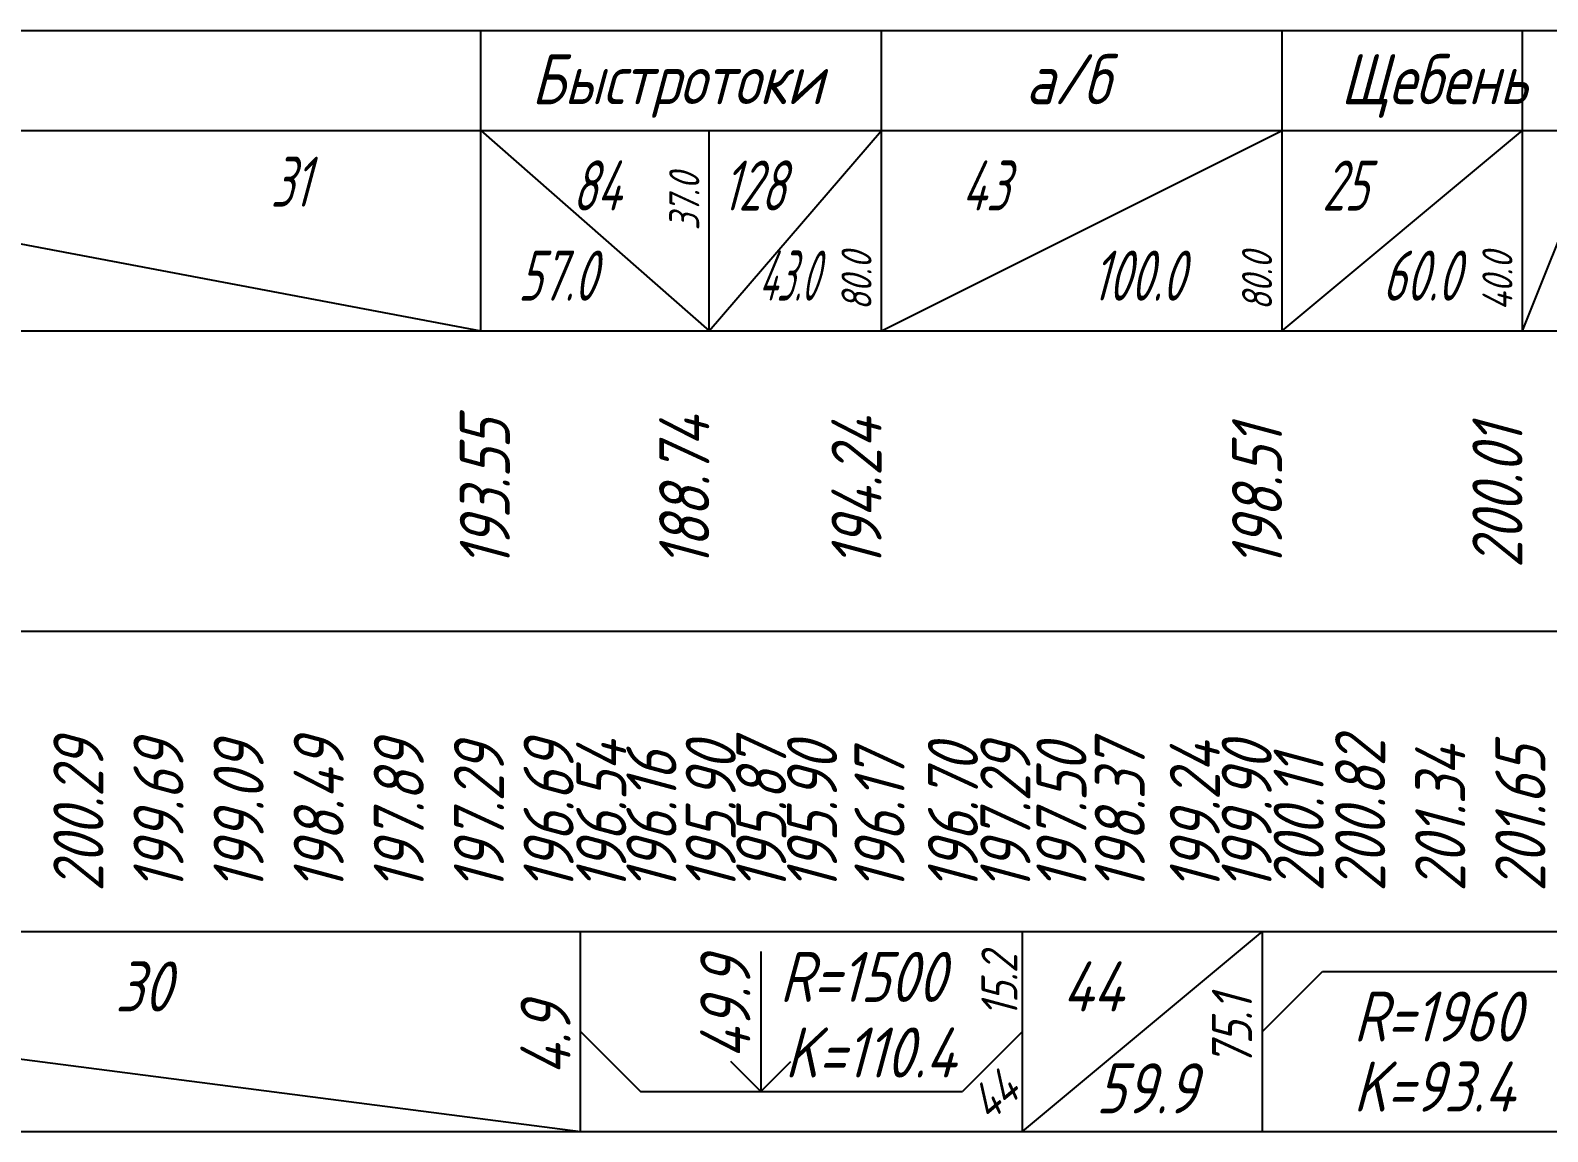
# Model space of a CAD drawing. Extents: x 2172 to 5772, y -842 to -248.
# Drawn here: x 4110.1 to 4185.9, y -734 to -679 of the extents above; entities that cross this region are included whole.
import ezdxf

# ---------------------------------------------------------------- set-up
doc = ezdxf.new("R2010")
doc.units = 0
doc.header["$MEASUREMENT"] = 0
doc.layers.get('0').update_dxf_attribs({"linetype": 'CONTINUOUS'})
for name, color, linetype in [('КРАСНЫЕ_ОТМЕТКИ', 1, 'CONTINUOUS'), ('ЛЕВЫЙ_ЛОТОК_УКЛОНЫ', 7, 'CONTINUOUS'), ('ОСЬ_УКЛОН_И_КРИВАЯ', 1, 'CONTINUOUS'), ('ОТМЕТКИ_КЮВЕТОВ', 7, 'CONTINUOUS'), ('ЧЕРНЫЕ_ОТМЕТКИ', 7, 'CONTINUOUS')]:
    doc.layers.add(name, color=color, linetype=linetype)
doc.styles.add('ГОСТ', font='gost.TTF', dxfattribs={"oblique": 15, "height": 1})

msp = doc.modelspace()

# ---------------------------------------------------------------- linework, layer by layer
msp.add_line((3396.596, -679.043), (4356.596, -679.043))
at = {"linetype": 'Continuous'}
for p, q in [((3396.596, -684.043), (4356.596, -684.043)), ((3396.596, -694.043), (4356.596, -694.043)), ((3396.596, -709.043), (4356.596, -709.043)), ((3396.596, -724.043), (4356.596, -724.043)), ((3396.596, -734.043), (4356.596, -734.043))]:
    msp.add_line(p, q, dxfattribs=at)
for points in [[(4132.596, -684.043), (4132.596, -679.043)], [(4152.596, -684.043), (4152.596, -679.043)], [(4172.596, -684.043), (4172.596, -679.043)], [(4184.596, -684.043), (4184.596, -679.043)]]:
    msp.add_lwpolyline(points, dxfattribs=at)
at = {"layer": 'ЛЕВЫЙ_ЛОТОК_УКЛОНЫ'}
msp.add_line((4079.586, -684.043), (4132.596, -694.043), dxfattribs=at)
at = {"layer": 'ОСЬ_УКЛОН_И_КРИВАЯ'}
for p, q in [((4060.604, -724.043), (4137.568, -734.043)), ((4137.568, -734.043), (4137.568, -724.043)), ((4159.641, -734.043), (4159.641, -724.043)), ((4159.641, -734.043), (4171.615, -724.043)), ((4171.615, -734.043), (4171.615, -724.043)), ((4146.569, -725.043), (4146.569, -732.043)), ((4171.615, -729.043), (4174.615, -726.043)), ((4174.615, -726.043), (4187.304, -726.043)), ((4137.568, -729.043), (4140.568, -732.043)), ((4159.641, -729.043), (4156.641, -732.043)), ((4146.569, -732.043), (4145.069, -730.543)), ((4146.569, -732.043), (4148.069, -730.543)), ((4140.568, -732.043), (4156.641, -732.043))]:
    msp.add_line(p, q, dxfattribs=at)
at = {"layer": 'ОТМЕТКИ_КЮВЕТОВ'}
for p, q in [((4132.596, -694.043), (4132.596, -684.043)), ((4132.596, -684.043), (4143.996, -694.043)), ((4143.996, -694.043), (4143.996, -684.043)), ((4143.996, -694.043), (4152.596, -684.043)), ((4152.596, -694.043), (4152.596, -684.043)), ((4152.596, -694.043), (4172.596, -684.043)), ((4172.596, -694.043), (4172.596, -684.043)), ((4172.596, -694.043), (4184.596, -684.043)), ((4184.596, -694.043), (4184.596, -684.043)), ((4184.596, -694.043), (4188.596, -684.043))]:
    msp.add_line(p, q, dxfattribs=at)

# ---------------------------------------------------------------- texts
at = {"style": 'ГОСТ', "oblique": 15}
for s, p in [('Быстротоки', (4135.116, -682.732)), ('а/б', (4159.785, -682.732)), ('Щебень', (4175.515, -682.732))]:
    msp.add_text(s, height=2.5, dxfattribs=at).set_placement(p)
at = {"layer": 'КРАСНЫЕ_ОТМЕТКИ', "style": 'ГОСТ', "oblique": 15}
for s, p in [('200.29', (4113.743, -722.062)), ('199.69', (4117.743, -722.062)), ('199.09', (4121.743, -722.062)), ('198.49', (4125.743, -722.062)), ('197.89', (4129.743, -722.062)), ('197.29', (4133.743, -722.062)), ('196.69', (4137.221, -722.062)), ('196.54', (4139.852, -722.062)), ('195.90', (4145.317, -722.062)), ('195.87', (4147.837, -722.062)), ('195.90', (4150.376, -722.062)), ('196.70', (4157.41, -722.062)), ('197.29', (4160.029, -722.062)), ('197.50', (4162.829, -722.062)), ('198.37', (4165.743, -722.062)), ('199.90', (4172.077, -722.062)), ('200.82', (4177.743, -722.062)), ('201.65', (4185.743, -722.062)), ('196.16', (4142.356, -722.062)), ('196.17', (4153.743, -722.062)), ('199.24', (4169.488, -722.062)), ('200.11', (4174.673, -722.062)), ('201.34', (4181.743, -722.062))]:
    msp.add_text(s, height=2.5, rotation=90, dxfattribs=at).set_placement(p)
at = {"layer": 'ОСЬ_УКЛОН_И_КРИВАЯ', "style": 'ГОСТ', "oblique": 15}
for s, height, rotation, p in [('49.9', 2.5, 90, (4146.043, -730.423)), ('15.2', 1.8, 90, (4159.382, -728.343)), ('4.9', 2.5, 90, (4137.068, -731.231)), ('75.1', 2, 90, (4171.093, -730.823)), ('44', 1.8, 40, (4157.959, -733.609))]:
    msp.add_text(s, height=height, rotation=rotation, dxfattribs=at).set_placement(p)
for s, p in [('30', (4114.327, -728.043)), ('R=1500', (4147.504, -727.564)), ('44', (4161.634, -728.043)), ('R=1960', (4176.154, -729.543)), ('K=110.4', (4147.761, -731.34)), ('59.9', (4163.305, -733.128)), ('K=93.4', (4176.154, -733.043))]:
    msp.add_text(s, height=2.5, dxfattribs=at).set_placement(p)
at = {"layer": 'ОТМЕТКИ_КЮВЕТОВ', "style": 'ГОСТ', "oblique": 15}
for s, width, p in [('31', 0.8, (4122.09, -687.853)), ('84', 0.8, (4137.146, -688.043)), ('128', 0.8, (4144.646, -688.043)), ('43', 0.8, (4156.596, -688.043)), ('25', 0.8, (4174.596, -688.043)), ('57.0', 0.8, (4134.446, -692.543)), ('43.0', 0.6, (4146.446, -692.543)), ('100.0', 0.8, (4163.096, -692.543)), ('60.0', 0.8, (4177.596, -692.543))]:
    msp.add_text(s, height=2.5, dxfattribs=dict(at, width=width)).set_placement(p)
for s, p in [('37.0', (4143.496, -689.043)), ('80.0', (4152.096, -693.043)), ('80.0', (4172.096, -693.043)), ('40.0', (4184.096, -693.043))]:
    msp.add_text(s, height=1.5, rotation=90, dxfattribs=at).set_placement(p)
at = {"layer": 'ЧЕРНЫЕ_ОТМЕТКИ', "style": 'ГОСТ', "oblique": 15}
for s, p in [('193.55', (4134.037, -705.901)), ('188.74', (4143.996, -705.901)), ('194.24', (4152.596, -705.901)), ('198.51', (4172.596, -705.901)), ('200.01', (4184.596, -705.901))]:
    msp.add_text(s, height=2.5, rotation=90, dxfattribs=at).set_placement(p)

doc.saveas('drawing.dxf')
